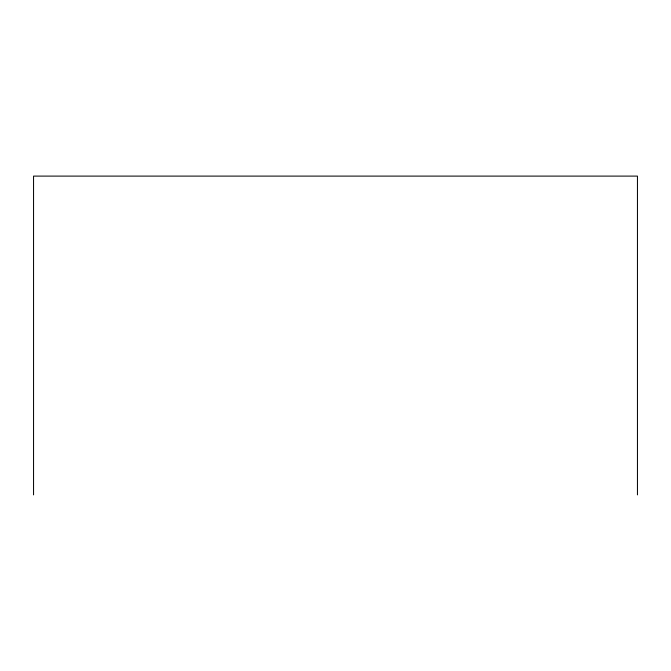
<?xml version="1.0" encoding="UTF-8"?>
<svg xmlns="http://www.w3.org/2000/svg" width="671" height="671" viewBox="0 0 671 671"><rect width="100%" height="100%" fill="white"/><g stroke="black" fill="none" stroke-linecap="round" stroke-linejoin="round"><path stroke-width="1.01" d="M637.45 494.896L637.45 176.104L33.55 176.104L33.55 494.896"/></g></svg>
